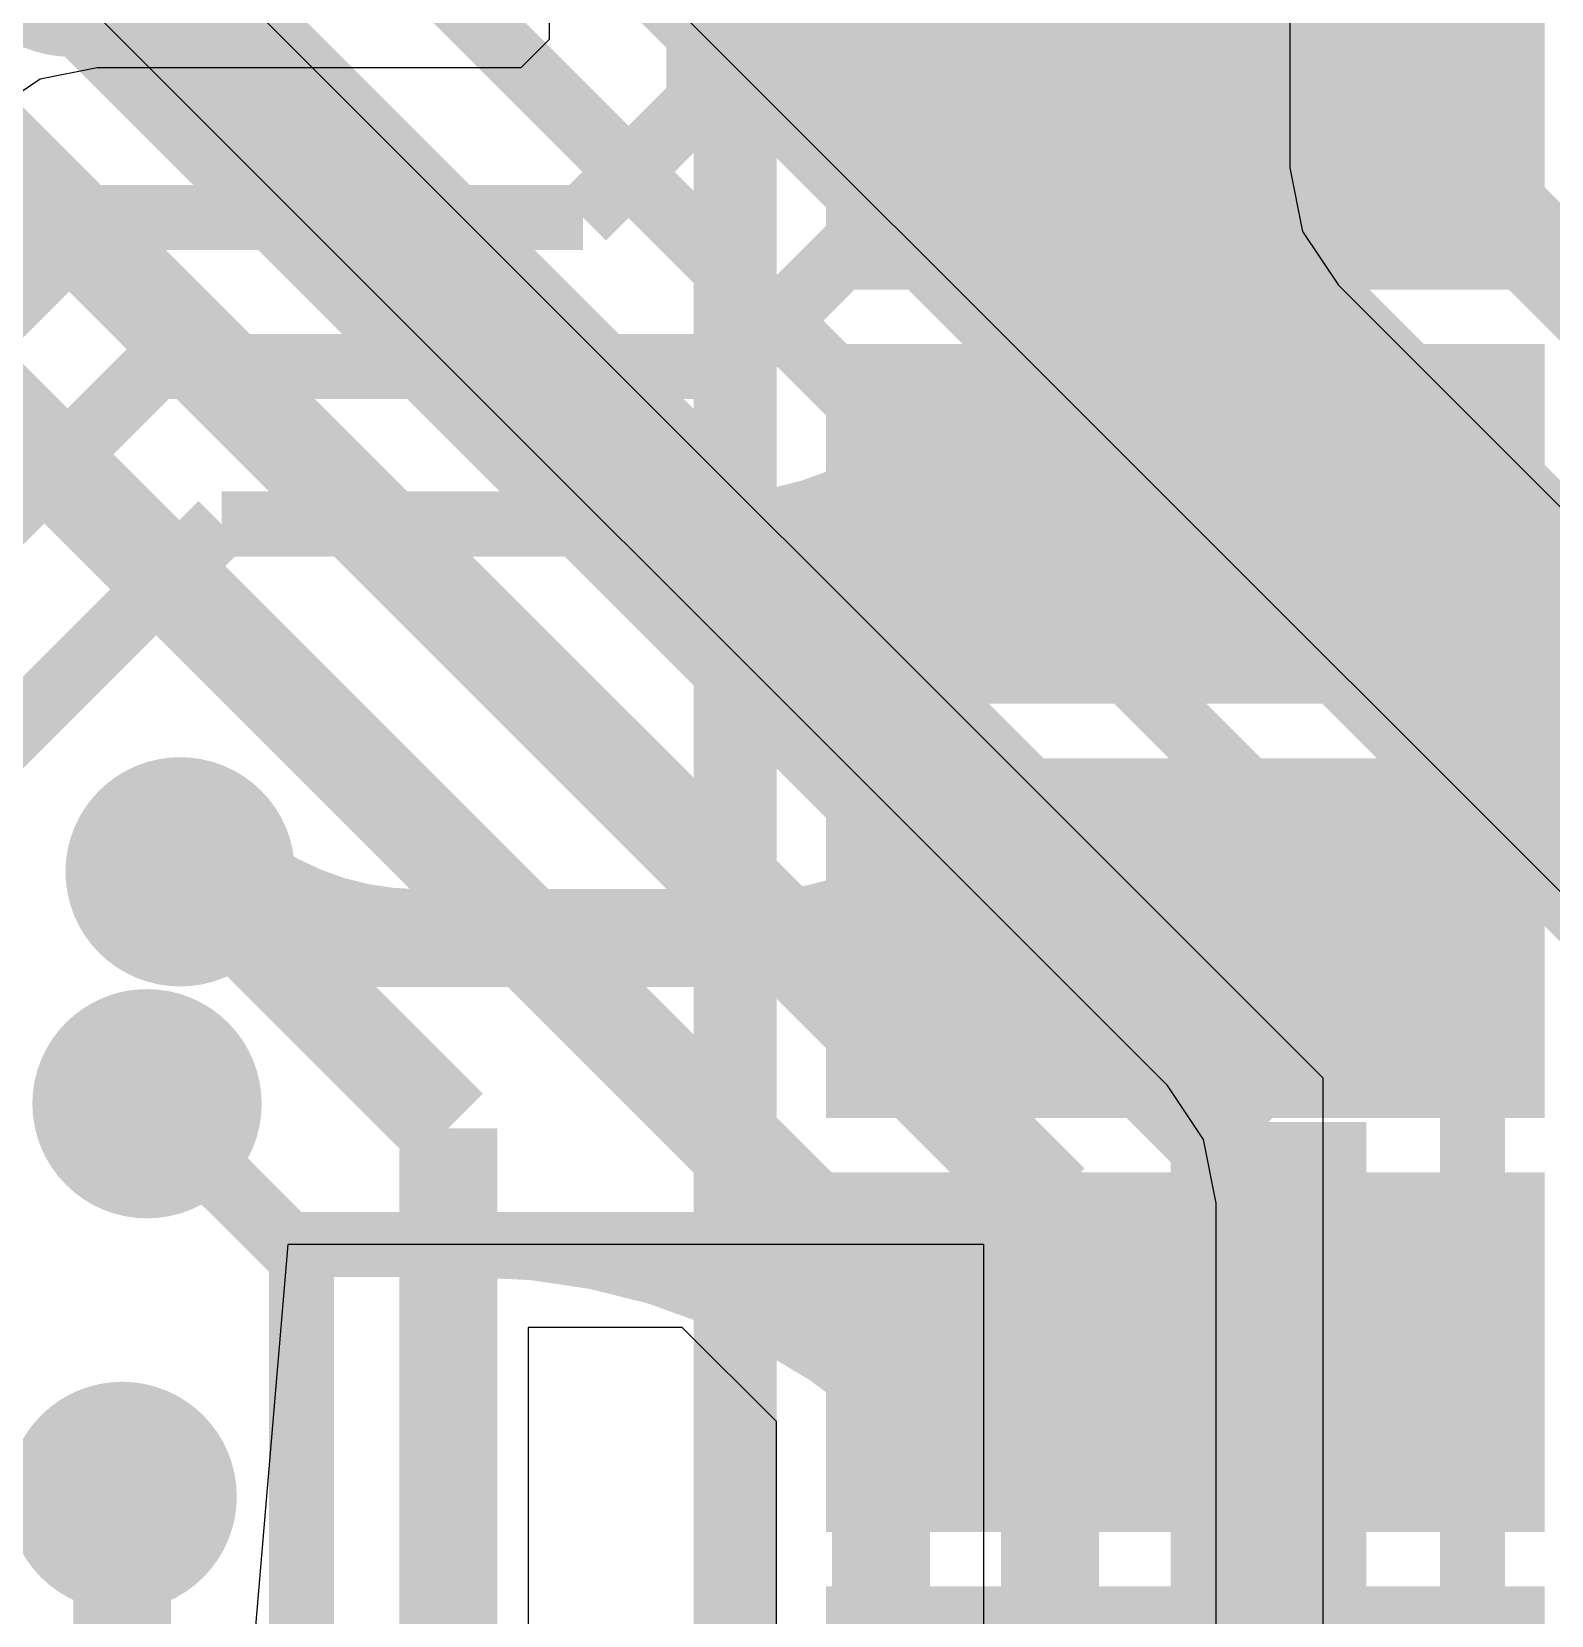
# Model space of a CAD drawing. Extents: x 81 to 196, y 150 to 213.
# Drawn here: x 101.764 to 106.423, y 191.131 to 195.988 of the extents above; entities that cross this region are included whole.
import ezdxf

# ---------------------------------------------------------------- set-up
doc = ezdxf.new("R2010")
doc.units = 0
doc.header["$MEASUREMENT"] = 0
for name, color, linetype in [('BOTTOMLAYER', 5, 'CONTINUOUS'), ('BOTTOMOVERLAY', 54, 'CONTINUOUS'), ('BOTTOMPASTE', 16, 'CONTINUOUS'), ('BOTTOMSOLDER', 6, 'CONTINUOUS'), ('MULTILAYER', 9, 'CONTINUOUS'), ('TOPLAYER', 1, 'CONTINUOUS')]:
    doc.layers.add(name, color=color, linetype=linetype)

msp = doc.modelspace()

# ---------------------------------------------------------------- linework, layer by layer
at = {"layer": 'BOTTOMLAYER'}
for p, q in [((103.351157, 198.808901), (103.351157, 195.963474)), ((103.351157, 195.963474), (103.264325, 195.876641)), ((101.965374, 195.876641), (101.789794, 195.841716)), ((103.264325, 195.876641), (101.965374, 195.876641)), ((101.789794, 195.841716), (101.640942, 195.742258)), ((102.549574, 192.268226), (102.422574, 190.769626)), ((104.683174, 192.268226), (102.549574, 192.268226)), ((104.683174, 190.769626), (104.683174, 192.268226))]:
    msp.add_line(p, q, dxfattribs=at)
for points, const_width in [([(103.809973, 195.773426), (103.809973, 199.212027)], 0.2), ([(103.90946, 194.960626), (104.795592, 195.846758)], 0.2), ([(105.927774, 195.846758), (104.795592, 195.846758)], 0.2), ([(103.454373, 195.417826), (103.809973, 195.773426)], 0.2), ([(101.330374, 194.782826), (101.965374, 195.417826)], 0.2), ([(103.454373, 195.417826), (101.965374, 195.417826)], 0.2), ([(101.279574, 194.097026), (102.143174, 194.960626)], 0.2), ([(103.90946, 194.960626), (102.143174, 194.960626)], 0.2), ([(101.381174, 193.512826), (102.346374, 194.478026)], 0.2), ([(105.80118, 194.478026), (102.346374, 194.478026)], 0.2), ([(102.447974, 193.208026), (102.244774, 193.411226)], 0.299999), ([(105.301156, 193.208026), (102.447974, 193.208026)], 0.299999), ([(102.549574, 192.268226), (102.117774, 192.700026)], 0.2), ([(106.080174, 192.268226), (102.549574, 192.268226)], 0.2), ([(102.041574, 191.495825), (89.783775, 191.495825)], 0.299999)]:
    msp.add_lwpolyline(points, dxfattribs=dict(at, const_width=const_width))
for points, const_width in [([(104.503649, 194.725521, -0.198912), (103.90614, 194.478026)], 0.2), ([(104.503649, 194.725521, -0.198912), (103.90614, 194.478026)], 0.2), ([(105.003699, 194.725521, -0.198912), (104.40619, 194.478026)], 0.2), ([(105.003699, 194.725521, -0.198912), (104.40619, 194.478026)], 0.2), ([(105.003699, 194.725521, -0.198912), (104.40619, 194.478026)], 0.2), ([(105.003699, 194.725521, -0.198912), (104.40619, 194.478026)], 0.2), ([(105.003699, 194.725521, -0.198912), (104.40619, 194.478026)], 0.2), ([(105.003699, 194.725521, -0.198912), (104.40619, 194.478026)], 0.2), ([(105.003699, 194.725521, -0.198912), (104.40619, 194.478026)], 0.2), ([(105.003699, 194.725521, -0.198912), (104.40619, 194.478026)], 0.2), ([(103.90614, 194.478026, -0.198912), (104.503649, 194.230531)], 0.2), ([(103.90614, 194.478026, -0.198912), (104.503649, 194.230531)], 0.2), ([(104.40619, 194.478026, -0.198912), (105.003699, 194.230531)], 0.2), ([(104.40619, 194.478026, -0.198912), (105.003699, 194.230531)], 0.2), ([(104.40619, 194.478026, -0.198912), (105.003699, 194.230531)], 0.2), ([(104.40619, 194.478026, -0.198912), (105.003699, 194.230531)], 0.2), ([(104.40619, 194.478026, -0.198912), (105.003699, 194.230531)], 0.2), ([(104.40619, 194.478026, -0.198912), (105.003699, 194.230531)], 0.2), ([(104.40619, 194.478026, -0.198912), (105.003699, 194.230531)], 0.2), ([(104.40619, 194.478026, -0.198912), (105.003699, 194.230531)], 0.2), ([(102.951364, 193.208026, -0.198912), (102.290085, 193.481937)], 0.299999), ([(102.951364, 193.208026, -0.198912), (102.290085, 193.481937)], 0.299999), ([(102.951364, 193.208026, -0.198912), (102.290085, 193.481937)], 0.299999), ([(102.951364, 193.208026, -0.198912), (102.290085, 193.481937)], 0.299999), ([(102.951364, 193.208026, -0.198912), (102.290085, 193.481937)], 0.299999), ([(102.951364, 193.208026, -0.198912), (102.290085, 193.481937)], 0.299999), ([(102.951364, 193.208026, -0.198912), (102.290085, 193.481937)], 0.299999), ([(102.951364, 193.208026, -0.198912), (102.290085, 193.481937)], 0.299999), ([(102.951364, 193.208026, -0.198912), (102.290085, 193.481937)], 0.299999), ([(102.951364, 193.208026, -0.198912), (102.290085, 193.481937)], 0.299999), ([(104.539004, 193.420167, -0.198912), (104.026851, 193.208026)], 0.299999), ([(104.539004, 193.420167, -0.198912), (104.026851, 193.208026)], 0.299999), ([(105.039053, 193.420167, -0.198912), (104.526901, 193.208026)], 0.299999), ([(105.039053, 193.420167, -0.198912), (104.526901, 193.208026)], 0.299999), ([(105.039053, 193.420167, -0.198912), (104.526901, 193.208026)], 0.299999), ([(105.039053, 193.420167, -0.198912), (104.526901, 193.208026)], 0.299999), ([(105.039053, 193.420167, -0.198912), (104.526901, 193.208026)], 0.299999), ([(105.039053, 193.420167, -0.198912), (104.526901, 193.208026)], 0.299999), ([(105.039053, 193.420167, -0.198912), (104.526901, 193.208026)], 0.299999), ([(105.039053, 193.420167, -0.198912), (104.526901, 193.208026)], 0.299999), ([(104.026851, 193.208026, -0.198912), (104.539004, 192.995885)], 0.299999), ([(104.026851, 193.208026, -0.198912), (104.539004, 192.995885)], 0.299999), ([(104.526901, 193.208026, -0.198912), (105.039053, 192.995885)], 0.299999), ([(104.526901, 193.208026, -0.198912), (105.039053, 192.995885)], 0.299999), ([(104.526901, 193.208026, -0.198912), (105.039053, 192.995885)], 0.299999), ([(104.526901, 193.208026, -0.198912), (105.039053, 192.995885)], 0.299999), ([(104.526901, 193.208026, -0.198912), (105.039053, 192.995885)], 0.299999), ([(104.526901, 193.208026, -0.198912), (105.039053, 192.995885)], 0.299999), ([(104.526901, 193.208026, -0.198912), (105.039053, 192.995885)], 0.299999), ([(104.526901, 193.208026, -0.198912), (105.039053, 192.995885)], 0.299999), ([(102.373839, 192.443961, -0.198912), (102.267774, 192.700026)], 0.2), ([(102.373839, 192.443961, -0.198912), (102.267774, 192.700026)], 0.2), ([(102.373839, 192.443961, -0.198912), (102.267774, 192.700026)], 0.2), ([(102.373839, 192.443961, -0.198912), (102.267774, 192.700026)], 0.2), ([(102.373839, 192.443961, -0.198912), (102.267774, 192.700026)], 0.2), ([(102.373839, 192.443961, -0.198912), (102.267774, 192.700026)], 0.2), ([(102.373839, 192.443961, -0.198912), (102.267774, 192.700026)], 0.2), ([(102.373839, 192.443961, -0.198912), (102.267774, 192.700026)], 0.2), ([(102.373839, 192.443961, -0.198912), (102.267774, 192.700026)], 0.2), ([(102.373839, 192.443961, -0.198912), (102.267774, 192.700026)], 0.2), ([(102.117774, 192.550026, -0.198912), (102.373839, 192.443961)], 0.2), ([(102.117774, 192.550026, -0.198912), (102.373839, 192.443961)], 0.2), ([(102.117774, 192.550026, -0.198912), (102.373839, 192.443961)], 0.2), ([(102.117774, 192.550026, -0.198912), (102.373839, 192.443961)], 0.2), ([(102.117774, 192.550026, -0.198912), (102.373839, 192.443961)], 0.2), ([(102.117774, 192.550026, -0.198912), (102.373839, 192.443961)], 0.2), ([(102.117774, 192.550026, -0.198912), (102.373839, 192.443961)], 0.2), ([(102.117774, 192.550026, -0.198912), (102.373839, 192.443961)], 0.2), ([(102.117774, 192.550026, -0.198912), (102.373839, 192.443961)], 0.2), ([(102.117774, 192.550026, -0.198912), (102.373839, 192.443961)], 0.2), ([(103.108968, 192.268226, -0.198912), (104.503649, 191.690531)], 0.2), ([(103.108968, 192.268226, -0.198912), (104.503649, 191.690531)], 0.2), ([(103.59181, 192.268226, -0.198912), (104.645069, 191.831951)], 0.2), ([(103.59181, 192.268226, -0.198912), (104.645069, 191.831951)], 0.2), ([(103.609018, 192.268226, -0.198912), (105.003699, 191.690531)], 0.2), ([(103.609018, 192.268226, -0.198912), (105.003699, 191.690531)], 0.2), ([(103.609018, 192.268226, -0.198912), (105.003699, 191.690531)], 0.2), ([(103.609018, 192.268226, -0.198912), (105.003699, 191.690531)], 0.2), ([(103.609018, 192.268226, -0.198912), (105.003699, 191.690531)], 0.2), ([(103.609018, 192.268226, -0.198912), (105.003699, 191.690531)], 0.2), ([(103.609018, 192.268226, -0.198912), (105.003699, 191.690531)], 0.2), ([(103.609018, 192.268226, -0.198912), (105.003699, 191.690531)], 0.2), ([(104.074651, 192.268226, -0.198912), (104.786491, 191.973373)], 0.2), ([(104.074651, 192.268226, -0.198912), (104.786491, 191.973373)], 0.2), ([(104.091859, 192.268226, -0.198912), (105.145119, 191.831951)], 0.2), ([(104.091859, 192.268226, -0.198912), (105.145119, 191.831951)], 0.2), ([(104.091859, 192.268226, -0.198912), (105.145119, 191.831951)], 0.2), ([(104.091859, 192.268226, -0.198912), (105.145119, 191.831951)], 0.2), ([(104.091859, 192.268226, -0.198912), (105.145119, 191.831951)], 0.2), ([(104.091859, 192.268226, -0.198912), (105.145119, 191.831951)], 0.2), ([(104.091859, 192.268226, -0.198912), (105.145119, 191.831951)], 0.2), ([(104.091859, 192.268226, -0.198912), (105.145119, 191.831951)], 0.2), ([(104.574701, 192.268226, -0.198912), (105.286541, 191.973373)], 0.2), ([(104.574701, 192.268226, -0.198912), (105.286541, 191.973373)], 0.2), ([(104.574701, 192.268226, -0.198912), (105.286541, 191.973373)], 0.2), ([(104.574701, 192.268226, -0.198912), (105.286541, 191.973373)], 0.2), ([(104.574701, 192.268226, -0.198912), (105.286541, 191.973373)], 0.2), ([(104.574701, 192.268226, -0.198912), (105.286541, 191.973373)], 0.2), ([(104.574701, 192.268226, -0.198912), (105.286541, 191.973373)], 0.2), ([(104.574701, 192.268226, -0.198912), (105.286541, 191.973373)], 0.2)]:
    msp.add_lwpolyline(points, format="xyb", dxfattribs=dict(at, const_width=const_width))
for points, const_width in [([(104.503649, 194.675521, 1), (104.503649, 194.775521, 1)], 0.1), ([(104.503649, 194.675521, 1), (104.503649, 194.775521, 1)], 0.1), ([(105.003699, 194.675521, 1), (105.003699, 194.775521, 1)], 0.1), ([(105.003699, 194.675521, 1), (105.003699, 194.775521, 1)], 0.1), ([(105.003699, 194.675521, 1), (105.003699, 194.775521, 1)], 0.1), ([(105.003699, 194.675521, 1), (105.003699, 194.775521, 1)], 0.1), ([(105.003699, 194.675521, 1), (105.003699, 194.775521, 1)], 0.1), ([(105.003699, 194.675521, 1), (105.003699, 194.775521, 1)], 0.1), ([(105.003699, 194.675521, 1), (105.003699, 194.775521, 1)], 0.1), ([(105.003699, 194.675521, 1), (105.003699, 194.775521, 1)], 0.1), ([(103.90614, 194.428026, 1), (103.90614, 194.528026, 1)], 0.1), ([(103.90614, 194.428026, 1), (103.90614, 194.528026, 1)], 0.1), ([(103.90614, 194.428026, 1), (103.90614, 194.528026, 1)], 0.1), ([(103.90614, 194.428026, 1), (103.90614, 194.528026, 1)], 0.1), ([(104.40619, 194.428026, 1), (104.40619, 194.528026, 1)], 0.1), ([(104.40619, 194.428026, 1), (104.40619, 194.528026, 1)], 0.1), ([(104.40619, 194.428026, 1), (104.40619, 194.528026, 1)], 0.1), ([(104.40619, 194.428026, 1), (104.40619, 194.528026, 1)], 0.1), ([(104.40619, 194.428026, 1), (104.40619, 194.528026, 1)], 0.1), ([(104.40619, 194.428026, 1), (104.40619, 194.528026, 1)], 0.1), ([(104.40619, 194.428026, 1), (104.40619, 194.528026, 1)], 0.1), ([(104.40619, 194.428026, 1), (104.40619, 194.528026, 1)], 0.1), ([(104.40619, 194.428026, 1), (104.40619, 194.528026, 1)], 0.1), ([(104.40619, 194.428026, 1), (104.40619, 194.528026, 1)], 0.1), ([(104.40619, 194.428026, 1), (104.40619, 194.528026, 1)], 0.1), ([(104.40619, 194.428026, 1), (104.40619, 194.528026, 1)], 0.1), ([(104.40619, 194.428026, 1), (104.40619, 194.528026, 1)], 0.1), ([(104.40619, 194.428026, 1), (104.40619, 194.528026, 1)], 0.1), ([(104.40619, 194.428026, 1), (104.40619, 194.528026, 1)], 0.1), ([(104.40619, 194.428026, 1), (104.40619, 194.528026, 1)], 0.1), ([(104.503649, 194.180531, 1), (104.503649, 194.280531, 1)], 0.1), ([(104.503649, 194.180531, 1), (104.503649, 194.280531, 1)], 0.1), ([(105.003699, 194.180531, 1), (105.003699, 194.280531, 1)], 0.1), ([(105.003699, 194.180531, 1), (105.003699, 194.280531, 1)], 0.1), ([(105.003699, 194.180531, 1), (105.003699, 194.280531, 1)], 0.1), ([(105.003699, 194.180531, 1), (105.003699, 194.280531, 1)], 0.1), ([(105.003699, 194.180531, 1), (105.003699, 194.280531, 1)], 0.1), ([(105.003699, 194.180531, 1), (105.003699, 194.280531, 1)], 0.1), ([(105.003699, 194.180531, 1), (105.003699, 194.280531, 1)], 0.1), ([(105.003699, 194.180531, 1), (105.003699, 194.280531, 1)], 0.1), ([(102.219374, 193.286228, 1), (102.219374, 193.536224, 1)], 0.249999), ([(102.290085, 193.406938, 1), (102.290085, 193.556936, 1)], 0.15), ([(102.290085, 193.406938, 1), (102.290085, 193.556936, 1)], 0.15), ([(102.290085, 193.406938, 1), (102.290085, 193.556936, 1)], 0.15), ([(102.290085, 193.406938, 1), (102.290085, 193.556936, 1)], 0.15), ([(102.290085, 193.406938, 1), (102.290085, 193.556936, 1)], 0.15), ([(102.290085, 193.406938, 1), (102.290085, 193.556936, 1)], 0.15), ([(102.290085, 193.406938, 1), (102.290085, 193.556936, 1)], 0.15), ([(102.290085, 193.406938, 1), (102.290085, 193.556936, 1)], 0.15), ([(102.290085, 193.406938, 1), (102.290085, 193.556936, 1)], 0.15), ([(102.290085, 193.406938, 1), (102.290085, 193.556936, 1)], 0.15), ([(104.539004, 193.345168, 1), (104.539004, 193.495165, 1)], 0.15), ([(104.539004, 193.345168, 1), (104.539004, 193.495165, 1)], 0.15), ([(105.039053, 193.345168, 1), (105.039053, 193.495165, 1)], 0.15), ([(105.039053, 193.345168, 1), (105.039053, 193.495165, 1)], 0.15), ([(105.039053, 193.345168, 1), (105.039053, 193.495165, 1)], 0.15), ([(105.039053, 193.345168, 1), (105.039053, 193.495165, 1)], 0.15), ([(105.039053, 193.345168, 1), (105.039053, 193.495165, 1)], 0.15), ([(105.039053, 193.345168, 1), (105.039053, 193.495165, 1)], 0.15), ([(105.039053, 193.345168, 1), (105.039053, 193.495165, 1)], 0.15), ([(105.039053, 193.345168, 1), (105.039053, 193.495165, 1)], 0.15), ([(102.951364, 193.133027, 1), (102.951364, 193.283025, 1)], 0.15), ([(102.951364, 193.133027, 1), (102.951364, 193.283025, 1)], 0.15), ([(102.951364, 193.133027, 1), (102.951364, 193.283025, 1)], 0.15), ([(102.951364, 193.133027, 1), (102.951364, 193.283025, 1)], 0.15), ([(102.951364, 193.133027, 1), (102.951364, 193.283025, 1)], 0.15), ([(102.951364, 193.133027, 1), (102.951364, 193.283025, 1)], 0.15), ([(102.951364, 193.133027, 1), (102.951364, 193.283025, 1)], 0.15), ([(102.951364, 193.133027, 1), (102.951364, 193.283025, 1)], 0.15), ([(102.951364, 193.133027, 1), (102.951364, 193.283025, 1)], 0.15), ([(102.951364, 193.133027, 1), (102.951364, 193.283025, 1)], 0.15), ([(104.026851, 193.133027, 1), (104.026851, 193.283025, 1)], 0.15), ([(104.026851, 193.133027, 1), (104.026851, 193.283025, 1)], 0.15), ([(104.026851, 193.133027, 1), (104.026851, 193.283025, 1)], 0.15), ([(104.026851, 193.133027, 1), (104.026851, 193.283025, 1)], 0.15), ([(104.526901, 193.133027, 1), (104.526901, 193.283025, 1)], 0.15), ([(104.526901, 193.133027, 1), (104.526901, 193.283025, 1)], 0.15), ([(104.526901, 193.133027, 1), (104.526901, 193.283025, 1)], 0.15), ([(104.526901, 193.133027, 1), (104.526901, 193.283025, 1)], 0.15), ([(104.526901, 193.133027, 1), (104.526901, 193.283025, 1)], 0.15), ([(104.526901, 193.133027, 1), (104.526901, 193.283025, 1)], 0.15), ([(104.526901, 193.133027, 1), (104.526901, 193.283025, 1)], 0.15), ([(104.526901, 193.133027, 1), (104.526901, 193.283025, 1)], 0.15), ([(104.526901, 193.133027, 1), (104.526901, 193.283025, 1)], 0.15), ([(104.526901, 193.133027, 1), (104.526901, 193.283025, 1)], 0.15), ([(104.526901, 193.133027, 1), (104.526901, 193.283025, 1)], 0.15), ([(104.526901, 193.133027, 1), (104.526901, 193.283025, 1)], 0.15), ([(104.526901, 193.133027, 1), (104.526901, 193.283025, 1)], 0.15), ([(104.526901, 193.133027, 1), (104.526901, 193.283025, 1)], 0.15), ([(104.526901, 193.133027, 1), (104.526901, 193.283025, 1)], 0.15), ([(104.526901, 193.133027, 1), (104.526901, 193.283025, 1)], 0.15), ([(104.539004, 192.920887, 1), (104.539004, 193.070884, 1)], 0.15), ([(104.539004, 192.920887, 1), (104.539004, 193.070884, 1)], 0.15), ([(105.039053, 192.920887, 1), (105.039053, 193.070884, 1)], 0.15), ([(105.039053, 192.920887, 1), (105.039053, 193.070884, 1)], 0.15), ([(105.039053, 192.920887, 1), (105.039053, 193.070884, 1)], 0.15), ([(105.039053, 192.920887, 1), (105.039053, 193.070884, 1)], 0.15), ([(105.039053, 192.920887, 1), (105.039053, 193.070884, 1)], 0.15), ([(105.039053, 192.920887, 1), (105.039053, 193.070884, 1)], 0.15), ([(105.039053, 192.920887, 1), (105.039053, 193.070884, 1)], 0.15), ([(105.039053, 192.920887, 1), (105.039053, 193.070884, 1)], 0.15), ([(102.117774, 192.575028, 1), (102.117774, 192.825024, 1)], 0.249999), ([(102.267774, 192.650026, 1), (102.267774, 192.750026, 1)], 0.1), ([(102.267774, 192.650026, 1), (102.267774, 192.750026, 1)], 0.1), ([(102.267774, 192.650026, 1), (102.267774, 192.750026, 1)], 0.1), ([(102.267774, 192.650026, 1), (102.267774, 192.750026, 1)], 0.1), ([(102.267774, 192.650026, 1), (102.267774, 192.750026, 1)], 0.1), ([(102.267774, 192.650026, 1), (102.267774, 192.750026, 1)], 0.1), ([(102.267774, 192.650026, 1), (102.267774, 192.750026, 1)], 0.1), ([(102.267774, 192.650026, 1), (102.267774, 192.750026, 1)], 0.1), ([(102.267774, 192.650026, 1), (102.267774, 192.750026, 1)], 0.1), ([(102.267774, 192.650026, 1), (102.267774, 192.750026, 1)], 0.1), ([(102.117774, 192.500026, 1), (102.117774, 192.600026, 1)], 0.1), ([(102.117774, 192.500026, 1), (102.117774, 192.600026, 1)], 0.1), ([(102.117774, 192.500026, 1), (102.117774, 192.600026, 1)], 0.1), ([(102.117774, 192.500026, 1), (102.117774, 192.600026, 1)], 0.1), ([(102.117774, 192.500026, 1), (102.117774, 192.600026, 1)], 0.1), ([(102.117774, 192.500026, 1), (102.117774, 192.600026, 1)], 0.1), ([(102.117774, 192.500026, 1), (102.117774, 192.600026, 1)], 0.1), ([(102.117774, 192.500026, 1), (102.117774, 192.600026, 1)], 0.1), ([(102.117774, 192.500026, 1), (102.117774, 192.600026, 1)], 0.1), ([(102.117774, 192.500026, 1), (102.117774, 192.600026, 1)], 0.1), ([(102.373839, 192.393961, 1), (102.373839, 192.493961, 1)], 0.1), ([(102.373839, 192.393961, 1), (102.373839, 192.493961, 1)], 0.1), ([(102.373839, 192.393961, 1), (102.373839, 192.493961, 1)], 0.1), ([(102.373839, 192.393961, 1), (102.373839, 192.493961, 1)], 0.1), ([(102.373839, 192.393961, 1), (102.373839, 192.493961, 1)], 0.1), ([(102.373839, 192.393961, 1), (102.373839, 192.493961, 1)], 0.1), ([(102.373839, 192.393961, 1), (102.373839, 192.493961, 1)], 0.1), ([(102.373839, 192.393961, 1), (102.373839, 192.493961, 1)], 0.1), ([(102.373839, 192.393961, 1), (102.373839, 192.493961, 1)], 0.1), ([(102.373839, 192.393961, 1), (102.373839, 192.493961, 1)], 0.1), ([(102.373839, 192.393961, 1), (102.373839, 192.493961, 1)], 0.1), ([(102.373839, 192.393961, 1), (102.373839, 192.493961, 1)], 0.1), ([(102.373839, 192.393961, 1), (102.373839, 192.493961, 1)], 0.1), ([(102.373839, 192.393961, 1), (102.373839, 192.493961, 1)], 0.1), ([(102.373839, 192.393961, 1), (102.373839, 192.493961, 1)], 0.1), ([(102.373839, 192.393961, 1), (102.373839, 192.493961, 1)], 0.1), ([(102.373839, 192.393961, 1), (102.373839, 192.493961, 1)], 0.1), ([(102.373839, 192.393961, 1), (102.373839, 192.493961, 1)], 0.1), ([(102.373839, 192.393961, 1), (102.373839, 192.493961, 1)], 0.1), ([(102.373839, 192.393961, 1), (102.373839, 192.493961, 1)], 0.1), ([(103.108968, 192.218226, 1), (103.108968, 192.318226, 1)], 0.1), ([(103.108968, 192.218226, 1), (103.108968, 192.318226, 1)], 0.1), ([(103.59181, 192.218226, 1), (103.59181, 192.318226, 1)], 0.1), ([(103.59181, 192.218226, 1), (103.59181, 192.318226, 1)], 0.1), ([(103.609018, 192.218226, 1), (103.609018, 192.318226, 1)], 0.1), ([(103.609018, 192.218226, 1), (103.609018, 192.318226, 1)], 0.1), ([(103.609018, 192.218226, 1), (103.609018, 192.318226, 1)], 0.1), ([(103.609018, 192.218226, 1), (103.609018, 192.318226, 1)], 0.1), ([(103.609018, 192.218226, 1), (103.609018, 192.318226, 1)], 0.1), ([(103.609018, 192.218226, 1), (103.609018, 192.318226, 1)], 0.1), ([(103.609018, 192.218226, 1), (103.609018, 192.318226, 1)], 0.1), ([(103.609018, 192.218226, 1), (103.609018, 192.318226, 1)], 0.1), ([(104.074651, 192.218226, 1), (104.074651, 192.318226, 1)], 0.1), ([(104.074651, 192.218226, 1), (104.074651, 192.318226, 1)], 0.1), ([(104.091859, 192.218226, 1), (104.091859, 192.318226, 1)], 0.1), ([(104.091859, 192.218226, 1), (104.091859, 192.318226, 1)], 0.1), ([(104.091859, 192.218226, 1), (104.091859, 192.318226, 1)], 0.1), ([(104.091859, 192.218226, 1), (104.091859, 192.318226, 1)], 0.1), ([(104.091859, 192.218226, 1), (104.091859, 192.318226, 1)], 0.1), ([(104.091859, 192.218226, 1), (104.091859, 192.318226, 1)], 0.1), ([(104.091859, 192.218226, 1), (104.091859, 192.318226, 1)], 0.1), ([(104.091859, 192.218226, 1), (104.091859, 192.318226, 1)], 0.1), ([(104.574701, 192.218226, 1), (104.574701, 192.318226, 1)], 0.1), ([(104.574701, 192.218226, 1), (104.574701, 192.318226, 1)], 0.1), ([(104.574701, 192.218226, 1), (104.574701, 192.318226, 1)], 0.1), ([(104.574701, 192.218226, 1), (104.574701, 192.318226, 1)], 0.1), ([(104.574701, 192.218226, 1), (104.574701, 192.318226, 1)], 0.1), ([(104.574701, 192.218226, 1), (104.574701, 192.318226, 1)], 0.1), ([(104.574701, 192.218226, 1), (104.574701, 192.318226, 1)], 0.1), ([(104.574701, 192.218226, 1), (104.574701, 192.318226, 1)], 0.1), ([(104.786491, 191.923373, 1), (104.786491, 192.023373, 1)], 0.1), ([(104.786491, 191.923373, 1), (104.786491, 192.023373, 1)], 0.1), ([(105.286541, 191.923373, 1), (105.286541, 192.023373, 1)], 0.1), ([(105.286541, 191.923373, 1), (105.286541, 192.023373, 1)], 0.1), ([(105.286541, 191.923373, 1), (105.286541, 192.023373, 1)], 0.1), ([(105.286541, 191.923373, 1), (105.286541, 192.023373, 1)], 0.1), ([(105.286541, 191.923373, 1), (105.286541, 192.023373, 1)], 0.1), ([(105.286541, 191.923373, 1), (105.286541, 192.023373, 1)], 0.1), ([(105.286541, 191.923373, 1), (105.286541, 192.023373, 1)], 0.1), ([(105.286541, 191.923373, 1), (105.286541, 192.023373, 1)], 0.1), ([(104.645069, 191.781951, 1), (104.645069, 191.88195, 1)], 0.1), ([(104.645069, 191.781951, 1), (104.645069, 191.88195, 1)], 0.1), ([(105.145119, 191.781951, 1), (105.145119, 191.88195, 1)], 0.1), ([(105.145119, 191.781951, 1), (105.145119, 191.88195, 1)], 0.1), ([(105.145119, 191.781951, 1), (105.145119, 191.88195, 1)], 0.1), ([(105.145119, 191.781951, 1), (105.145119, 191.88195, 1)], 0.1), ([(105.145119, 191.781951, 1), (105.145119, 191.88195, 1)], 0.1), ([(105.145119, 191.781951, 1), (105.145119, 191.88195, 1)], 0.1), ([(105.145119, 191.781951, 1), (105.145119, 191.88195, 1)], 0.1), ([(105.145119, 191.781951, 1), (105.145119, 191.88195, 1)], 0.1), ([(104.503649, 191.640531, 1), (104.503649, 191.740531, 1)], 0.1), ([(104.503649, 191.640531, 1), (104.503649, 191.740531, 1)], 0.1), ([(105.003699, 191.640531, 1), (105.003699, 191.740531, 1)], 0.1), ([(105.003699, 191.640531, 1), (105.003699, 191.740531, 1)], 0.1), ([(105.003699, 191.640531, 1), (105.003699, 191.740531, 1)], 0.1), ([(105.003699, 191.640531, 1), (105.003699, 191.740531, 1)], 0.1), ([(105.003699, 191.640531, 1), (105.003699, 191.740531, 1)], 0.1), ([(105.003699, 191.640531, 1), (105.003699, 191.740531, 1)], 0.1), ([(105.003699, 191.640531, 1), (105.003699, 191.740531, 1)], 0.1), ([(105.003699, 191.640531, 1), (105.003699, 191.740531, 1)], 0.1), ([(102.041574, 191.370826, 1), (102.041574, 191.620823, 1)], 0.249999)]:
    msp.add_lwpolyline(points, format="xyb", close=True, dxfattribs=dict(at, const_width=const_width))
for points in [[(104.301158, 195.298014), (106.301154, 195.298014), (104.301158, 196.198038), (106.301154, 196.198038)], [(104.301158, 194.028014), (106.301154, 194.028014), (104.301158, 194.928038), (106.301154, 194.928038)], [(104.301158, 192.758014), (106.301154, 192.758014), (104.301158, 193.658038), (106.301154, 193.658038)], [(104.301158, 191.488014), (106.301154, 191.488014), (104.301158, 192.388038), (106.301154, 192.388038)]]:
    msp.add_solid(points, dxfattribs=at)
at = {"layer": 'BOTTOMOVERLAY', "const_width": 0.254}
msp.add_lwpolyline([(103.921174, 181.778026), (103.921174, 205.908026)], dxfattribs=at)
at = {"layer": 'BOTTOMPASTE'}
for points in [[(104.301158, 195.298014), (106.301154, 195.298014), (104.301158, 196.198038), (106.301154, 196.198038)], [(104.301158, 194.028014), (106.301154, 194.028014), (104.301158, 194.928038), (106.301154, 194.928038)], [(104.301158, 192.758014), (106.301154, 192.758014), (104.301158, 193.658038), (106.301154, 193.658038)], [(104.301158, 191.488014), (106.301154, 191.488014), (104.301158, 192.388038), (106.301154, 192.388038)]]:
    msp.add_solid(points, dxfattribs=at)
at = {"layer": 'BOTTOMSOLDER'}
for points, const_width in [([(101.889174, 196.110862, 1), (101.889174, 196.512462, 1)], 0.401599), ([(102.219374, 193.235428, 1), (102.219374, 193.587024, 1)], 0.351599), ([(102.117774, 192.524228, 1), (102.117774, 192.875824, 1)], 0.351599), ([(102.041574, 191.320026, 1), (102.041574, 191.671623, 1)], 0.351599)]:
    msp.add_lwpolyline(points, format="xyb", close=True, dxfattribs=dict(at, const_width=const_width))
for points in [[(104.199558, 195.196414), (106.402754, 195.196414), (104.199558, 196.299638), (106.402754, 196.299638)], [(104.199558, 193.926414), (106.402754, 193.926414), (104.199558, 195.029638), (106.402754, 195.029638)], [(104.199558, 192.656414), (106.402754, 192.656414), (104.199558, 193.759638), (106.402754, 193.759638)], [(104.199558, 191.386414), (106.402754, 191.386414), (104.199558, 192.489638), (106.402754, 192.489638)], [(104.199558, 190.116414), (106.402754, 190.116414), (104.199558, 191.219638), (106.402754, 191.219638)]]:
    msp.add_solid(points, dxfattribs=at)
at = {"layer": 'MULTILAYER', "const_width": 0.249999}
for points in [[(102.219374, 193.286228, 1), (102.219374, 193.536224, 1)], [(102.117774, 192.575028, 1), (102.117774, 192.825024, 1)], [(102.041574, 191.370826, 1), (102.041574, 191.620823, 1)]]:
    msp.add_lwpolyline(points, format="xyb", close=True, dxfattribs=at)
at = {"layer": 'TOPLAYER'}
for p, q in [((106.506206, 193.294272), (101.13722, 198.663258)), ((100.62274, 197.880011), (105.722959, 192.779792)), ((105.621178, 197.508698), (105.621178, 195.570226)), ((105.246853, 192.755705), (100.776453, 197.226105)), ((105.621178, 195.570226), (105.659984, 195.375136)), ((105.659984, 195.375136), (105.770495, 195.209747)), ((105.770495, 195.209747), (108.234295, 192.745947)), ((105.357364, 192.590316), (105.246853, 192.755705)), ((105.722959, 192.779792), (105.722959, 185.003826)), ((105.39617, 192.395226), (105.357364, 192.590316)), ((105.39617, 184.732389), (105.39617, 192.395226)), ((103.759015, 192.014226), (103.286174, 192.014226)), ((103.286174, 192.014226), (103.286174, 190.160026)), ((104.048174, 191.725067), (103.759015, 192.014226)), ((104.048174, 190.160026), (104.048174, 191.725067))]:
    msp.add_line(p, q, dxfattribs=at)
for points, const_width in [([(107.273974, 193.081026), (101.050974, 199.304026)], 1.000001), ([(106.181774, 192.96984), (100.812788, 198.338826)], 0.2), ([(106.130974, 195.570226), (106.130974, 198.313426)], 0.299999), ([(104.886374, 192.395226), (100.415974, 196.865626)], 0.299999), ([(105.556375, 192.644461), (101.889174, 196.311662)], 0.599999), ([(104.367973, 192.126227), (100.314374, 196.179826)], 0.299999), ([(108.594774, 193.106426), (106.130974, 195.570226)], 0.299999), ([(102.255099, 193.411226), (102.219374, 193.411226)], 0.299999), ([(103.041572, 192.624753), (102.255099, 193.411226)], 0.299999), ([(106.181774, 185.003826), (106.181774, 192.96984)], 0.2), ([(105.556375, 184.7807), (105.556375, 192.644461)], 0.599999), ([(102.591573, 192.226227), (102.117774, 192.700026)], 0.2), ([(103.041572, 183.318028), (103.041572, 192.624753)], 0.299999), ([(104.886374, 184.521226), (104.886374, 192.395226)], 0.299999), ([(102.591573, 182.929827), (102.591573, 192.226227)], 0.2), ([(104.367973, 184.074427), (104.367973, 192.126227)], 0.299999), ([(102.041574, 182.717826), (102.041574, 191.495825)], 0.299999)]:
    msp.add_lwpolyline(points, dxfattribs=dict(at, const_width=const_width))
for points, const_width in [([(102.219374, 193.286228, 1), (102.219374, 193.536224, 1)], 0.249999), ([(102.219374, 193.236228, 1), (102.219374, 193.386225, 1)], 0.15), ([(102.219374, 193.236228, 1), (102.219374, 193.386225, 1)], 0.15), ([(102.219374, 193.236228, 1), (102.219374, 193.386225, 1)], 0.15), ([(102.219374, 193.236228, 1), (102.219374, 193.386225, 1)], 0.15), ([(102.219374, 193.236228, 1), (102.219374, 193.386225, 1)], 0.15), ([(102.219374, 193.236228, 1), (102.219374, 193.386225, 1)], 0.15), ([(102.219374, 193.236228, 1), (102.219374, 193.386225, 1)], 0.15), ([(102.219374, 193.236228, 1), (102.219374, 193.386225, 1)], 0.15), ([(102.219374, 193.236228, 1), (102.219374, 193.386225, 1)], 0.15), ([(102.219374, 193.236228, 1), (102.219374, 193.386225, 1)], 0.15), ([(102.451073, 193.140256, 1), (102.451073, 193.290253, 1)], 0.15), ([(102.451073, 193.140256, 1), (102.451073, 193.290253, 1)], 0.15), ([(102.451073, 193.140256, 1), (102.451073, 193.290253, 1)], 0.15), ([(102.451073, 193.140256, 1), (102.451073, 193.290253, 1)], 0.15), ([(102.451073, 193.140256, 1), (102.451073, 193.290253, 1)], 0.15), ([(102.451073, 193.140256, 1), (102.451073, 193.290253, 1)], 0.15), ([(102.451073, 193.140256, 1), (102.451073, 193.290253, 1)], 0.15), ([(102.451073, 193.140256, 1), (102.451073, 193.290253, 1)], 0.15), ([(102.451073, 193.140256, 1), (102.451073, 193.290253, 1)], 0.15), ([(102.451073, 193.140256, 1), (102.451073, 193.290253, 1)], 0.15), ([(102.117774, 192.575028, 1), (102.117774, 192.825024, 1)], 0.249999), ([(102.267774, 192.650026, 1), (102.267774, 192.750026, 1)], 0.1), ([(102.267774, 192.650026, 1), (102.267774, 192.750026, 1)], 0.1), ([(102.267774, 192.650026, 1), (102.267774, 192.750026, 1)], 0.1), ([(102.267774, 192.650026, 1), (102.267774, 192.750026, 1)], 0.1), ([(102.267774, 192.650026, 1), (102.267774, 192.750026, 1)], 0.1), ([(102.267774, 192.650026, 1), (102.267774, 192.750026, 1)], 0.1), ([(102.267774, 192.650026, 1), (102.267774, 192.750026, 1)], 0.1), ([(102.267774, 192.650026, 1), (102.267774, 192.750026, 1)], 0.1), ([(102.267774, 192.650026, 1), (102.267774, 192.750026, 1)], 0.1), ([(102.267774, 192.650026, 1), (102.267774, 192.750026, 1)], 0.1), ([(102.117774, 192.500026, 1), (102.117774, 192.600026, 1)], 0.1), ([(102.117774, 192.500026, 1), (102.117774, 192.600026, 1)], 0.1), ([(102.117774, 192.500026, 1), (102.117774, 192.600026, 1)], 0.1), ([(102.117774, 192.500026, 1), (102.117774, 192.600026, 1)], 0.1), ([(102.117774, 192.500026, 1), (102.117774, 192.600026, 1)], 0.1), ([(102.117774, 192.500026, 1), (102.117774, 192.600026, 1)], 0.1), ([(102.117774, 192.500026, 1), (102.117774, 192.600026, 1)], 0.1), ([(102.117774, 192.500026, 1), (102.117774, 192.600026, 1)], 0.1), ([(102.117774, 192.500026, 1), (102.117774, 192.600026, 1)], 0.1), ([(102.117774, 192.500026, 1), (102.117774, 192.600026, 1)], 0.1), ([(102.373839, 192.393961, 1), (102.373839, 192.493961, 1)], 0.1), ([(102.373839, 192.393961, 1), (102.373839, 192.493961, 1)], 0.1), ([(102.373839, 192.393961, 1), (102.373839, 192.493961, 1)], 0.1), ([(102.373839, 192.393961, 1), (102.373839, 192.493961, 1)], 0.1), ([(102.373839, 192.393961, 1), (102.373839, 192.493961, 1)], 0.1), ([(102.373839, 192.393961, 1), (102.373839, 192.493961, 1)], 0.1), ([(102.373839, 192.393961, 1), (102.373839, 192.493961, 1)], 0.1), ([(102.373839, 192.393961, 1), (102.373839, 192.493961, 1)], 0.1), ([(102.373839, 192.393961, 1), (102.373839, 192.493961, 1)], 0.1), ([(102.373839, 192.393961, 1), (102.373839, 192.493961, 1)], 0.1), ([(102.373839, 192.393961, 1), (102.373839, 192.493961, 1)], 0.1), ([(102.373839, 192.393961, 1), (102.373839, 192.493961, 1)], 0.1), ([(102.373839, 192.393961, 1), (102.373839, 192.493961, 1)], 0.1), ([(102.373839, 192.393961, 1), (102.373839, 192.493961, 1)], 0.1), ([(102.373839, 192.393961, 1), (102.373839, 192.493961, 1)], 0.1), ([(102.373839, 192.393961, 1), (102.373839, 192.493961, 1)], 0.1), ([(102.373839, 192.393961, 1), (102.373839, 192.493961, 1)], 0.1), ([(102.373839, 192.393961, 1), (102.373839, 192.493961, 1)], 0.1), ([(102.373839, 192.393961, 1), (102.373839, 192.493961, 1)], 0.1), ([(102.373839, 192.393961, 1), (102.373839, 192.493961, 1)], 0.1), ([(102.041574, 191.370826, 1), (102.041574, 191.620823, 1)], 0.249999)]:
    msp.add_lwpolyline(points, format="xyb", close=True, dxfattribs=dict(at, const_width=const_width))
for points, const_width in [([(102.219374, 193.311226, -0.198912), (102.451073, 193.215255)], 0.299999), ([(102.219374, 193.311226, -0.198912), (102.451073, 193.215255)], 0.299999), ([(102.219374, 193.311226, -0.198912), (102.451073, 193.215255)], 0.299999), ([(102.219374, 193.311226, -0.198912), (102.451073, 193.215255)], 0.299999), ([(102.219374, 193.311226, -0.198912), (102.451073, 193.215255)], 0.299999), ([(102.219374, 193.311226, -0.198912), (102.451073, 193.215255)], 0.299999), ([(102.219374, 193.311226, -0.198912), (102.451073, 193.215255)], 0.299999), ([(102.219374, 193.311226, -0.198912), (102.451073, 193.215255)], 0.299999), ([(102.219374, 193.311226, -0.198912), (102.451073, 193.215255)], 0.299999), ([(102.219374, 193.311226, -0.198912), (102.451073, 193.215255)], 0.299999), ([(102.373839, 192.443961, -0.198912), (102.267774, 192.700026)], 0.2), ([(102.373839, 192.443961, -0.198912), (102.267774, 192.700026)], 0.2), ([(102.373839, 192.443961, -0.198912), (102.267774, 192.700026)], 0.2), ([(102.373839, 192.443961, -0.198912), (102.267774, 192.700026)], 0.2), ([(102.373839, 192.443961, -0.198912), (102.267774, 192.700026)], 0.2), ([(102.373839, 192.443961, -0.198912), (102.267774, 192.700026)], 0.2), ([(102.373839, 192.443961, -0.198912), (102.267774, 192.700026)], 0.2), ([(102.373839, 192.443961, -0.198912), (102.267774, 192.700026)], 0.2), ([(102.373839, 192.443961, -0.198912), (102.267774, 192.700026)], 0.2), ([(102.373839, 192.443961, -0.198912), (102.267774, 192.700026)], 0.2), ([(102.117774, 192.550026, -0.198912), (102.373839, 192.443961)], 0.2), ([(102.117774, 192.550026, -0.198912), (102.373839, 192.443961)], 0.2), ([(102.117774, 192.550026, -0.198912), (102.373839, 192.443961)], 0.2), ([(102.117774, 192.550026, -0.198912), (102.373839, 192.443961)], 0.2), ([(102.117774, 192.550026, -0.198912), (102.373839, 192.443961)], 0.2), ([(102.117774, 192.550026, -0.198912), (102.373839, 192.443961)], 0.2), ([(102.117774, 192.550026, -0.198912), (102.373839, 192.443961)], 0.2), ([(102.117774, 192.550026, -0.198912), (102.373839, 192.443961)], 0.2), ([(102.117774, 192.550026, -0.198912), (102.373839, 192.443961)], 0.2), ([(102.117774, 192.550026, -0.198912), (102.373839, 192.443961)], 0.2)]:
    msp.add_lwpolyline(points, format="xyb", dxfattribs=dict(at, const_width=const_width))

doc.saveas('drawing.dxf')
